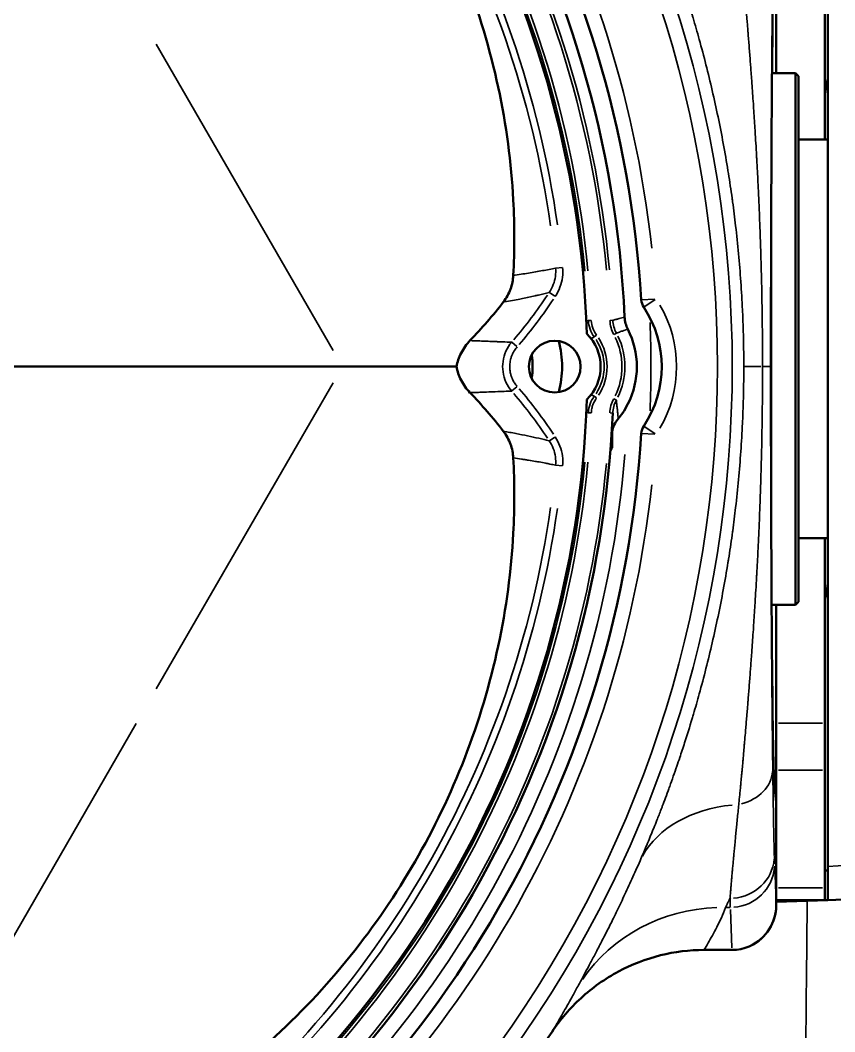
# Model space of a CAD drawing. Header units: millimetres. Extents: x 40 to 2195, y 40 to 1687.
# Drawn here: x 1148.9 to 1204.1, y 1342.3 to 1410.8 of the extents above; entities that cross this region are included whole.
import ezdxf

# ---------------------------------------------------------------- set-up
doc = ezdxf.new("R2010")
doc.units = ezdxf.units.MM
doc.header["$LTSCALE"] = 8
doc.layers.add('Visible (ISO)', color=7, linetype='Continuous', lineweight=50)
doc.layers.add('Visible Narrow (ISO)', color=7, linetype='Continuous', lineweight=35)

msp = doc.modelspace()

# ---------------------------------------------------------------- linework, layer by layer
at = {"layer": 'Visible (ISO)'}
for p, q in [((1203.6, 1353.482), (1203.6, 1424.92)), ((1200.1, 1415.232), (1200.1, 1407.201)), ((1203.4, 1415.232), (1203.4, 1402.701)), ((1201.4, 1407.201), (1199.817, 1407.201)), ((1201.4, 1407.201), (1201.4, 1371.201)), ((1201.6, 1407.001), (1201.4, 1407.201)), ((1201.6, 1371.401), (1201.6, 1407.001)), ((1203.6, 1402.701), (1201.6, 1402.701)), ((1170.716, 1387.322), (1144.158, 1387.322)), ((1170.718, 1387.322), (1178.446, 1387.322)), ((1188.983, 1383.238), (1188.983, 1381.822)), ((1203.6, 1375.701), (1201.6, 1375.701)), ((1203.4, 1375.701), (1203.4, 1363.171)), ((1201.6, 1371.401), (1201.4, 1371.201)), ((1201.4, 1371.201), (1199.79, 1371.201)), ((1200.1, 1371.201), (1200.1, 1359.411)), ((1203.4, 1360), (1203.4, 1363.171)), ((1203.4, 1360), (1203.4, 1352.031)), ((1200.1, 1359.411), (1199.945, 1359.411)), ((1200.1, 1350.868), (1200.1, 1359.411)), ((1200.1, 1357.822), (1199.976, 1358.905)), ((1200.1, 1357.822), (1200.1, 1350.888)), ((1194.6, 1357.061), (1194.6, 1357.061)), ((1196.6, 1357.571), (1196.6, 1357.571)), ((1203.6, 1353.201), (1203.4, 1353.201)), ((1203.6, 1353.202), (1203.565, 1353.201)), ((1203.6, 1353.482), (1203.6, 1351.201)), ((1198.1, 1351.532), (1198.1, 1351.532)), ((1198.3, 1351.619), (1198.3, 1351.619)), ((1203.4, 1351.201), (1203.4, 1352.031)), ((1226.1, 1351.987), (1203.6, 1351.201)), ((1203.6, 1351.201), (1200.1, 1351.079)), ((1203.4, 1351.201), (1200.1, 1351.201)), ((1203.6, 1351.201), (1203.4, 1351.201)), ((1197.106, 1347.822), (1195.208, 1347.822)), ((1197.1, 1347.822), (1195.208, 1347.822))]:
    msp.add_line(p, q, dxfattribs=at)
msp.add_circle((1185.1, 1387.322), 1.75, dxfattribs=at)
for centre, radius, start, end in [((1117.6, 1387.322), 72.312, 2.65633, 57.34367), ((1117.6, 1387.322), 73.5, 3.52818, 56.47182), ((1117.6, 1387.322), 69.709, 1.82758, 58.17242), ((1198.6, 1405.401), 5, 0, 16.2602), ((1157.488, 1410.292), 32.531, 329.91719, 329.91722), ((1157.437, 1410.322), 30.523, 315.91062, 322.3943), ((1191.959, 1391.906), 1, 183.52818, 213.76035), ((1185.1, 1387.322), 7.25, 326.23965, 33.76035), ((1191.832, 1390.766), 2, 182.65629, 207.09519), ((1185.1, 1387.322), 3.109, 314.35941, 45.64059), ((1185.1, 1387.322), 5.562, 333.01323, 27.09515), ((1178.6, 1387.322), 7, 345.71803, 14.28197), ((1178.6, 1387.322), 5, 350.93128, 9.06872), ((1117.6, 1387.322), 69.709, 301.82758, 358.17242), ((1157.437, 1364.322), 30.523, 37.6057, 44.08938), ((1117.6, 1387.322), 71.5, 302.52237, 357.47763), ((1191.959, 1382.737), 1, 146.23965, 176.47182), ((1117.6, 1387.322), 73.5, 303.52818, 356.47182), ((1178.6, 1387.322), 11.75, 330.95223, 332.08993), ((1157.538, 1364.38), 32.473, 30.08272, 30.08274), ((1198.6, 1373.002), 5, 343.7398, 0), ((1117.6, 1387.322), 81, 318.68031, 326.21813)]:
    msp.add_arc(centre, radius, start, end, dxfattribs=at)
for centre, major_axis, ratio, start_param, end_param in [((1199.995, 1387.322), (0, 28.5), 0.008727, 0.076262, 3.065331), ((1197.1, 1350.894), (0.122, -3.07), 0.976558, 6.24451, 7.81343), ((1197.1, 1350.868), (0, -3.046), 0.984808, 0.436333, 1.570796)]:
    msp.add_ellipse(centre, major_axis=major_axis, ratio=ratio, start_param=start_param, end_param=end_param, dxfattribs=at)
for points, knots in [([(1155.302, 1440.256), (1156.772, 1439.511), (1158.258, 1438.659), (1161.822, 1436.338), (1163.882, 1434.759), (1167.768, 1431.243), (1169.597, 1429.303), (1172.902, 1425.194), (1174.377, 1423.024), (1176.907, 1418.641), (1178.049, 1416.279), (1179.956, 1411.362), (1180.721, 1408.808), (1181.823, 1403.684), (1182.16, 1401.111), (1182.389, 1396.864), (1182.383, 1395.151), (1182.294, 1393.505)], [16.981252, 16.981252, 16.981252, 16.981252, 17.514776, 17.514776, 18.27382, 18.27382, 19.032863, 19.032863, 19.791907, 19.791907, 20.550951, 20.550951, 21.309995, 21.309995, 22.069038, 22.069038, 22.602563, 22.602563, 22.602563, 22.602563]), ([(1181.618, 1391.696), (1181.825, 1391.964), (1181.986, 1392.262), (1182.213, 1392.881), (1182.277, 1393.197), (1182.294, 1393.505)], [-0.2038354, -0.2038354, -0.2038354, -0.2038354, -0.1018863, -0.1018863, -0.000001, -0.000001, -0.000001, -0.000001]), ([(1178.446, 1387.322), (1178.504, 1387.624), (1178.607, 1387.934), (1178.839, 1388.393), (1178.931, 1388.547), (1179.134, 1388.832), (1179.242, 1388.962), (1179.361, 1389.084)], [0.000001, 0.000001, 0.000001, 0.000001, 0.1064304, 0.1064304, 0.161766, 0.161766, 0.2128507, 0.2128507, 0.2128507, 0.2128507]), ([(1179.361, 1385.559), (1179.243, 1385.681), (1179.135, 1385.811), (1178.931, 1386.096), (1178.839, 1386.25), (1178.607, 1386.709), (1178.504, 1387.02), (1178.446, 1387.322)], [0.000001, 0.000001, 0.000001, 0.000001, 0.0508491, 0.0508491, 0.1061044, 0.1061044, 0.2122126, 0.2122126, 0.2122126, 0.2122126]), ([(1189.397, 1383.797), (1189.49, 1383.908), (1189.593, 1384.041), (1189.823, 1384.378), (1189.944, 1384.577), (1190.056, 1384.798)], [-0.4185674, -0.4185674, -0.4185674, -0.4185674, -0.3453877, -0.3453877, -0.2627135, -0.2627135, -0.2627135, -0.2627135]), ([(1188.983, 1382.937), (1189.014, 1383.088), (1189.063, 1383.237), (1189.2, 1383.525), (1189.288, 1383.666), (1189.397, 1383.797)], [-0.1132682, -0.1132682, -0.1132682, -0.1132682, -0.0566224, -0.0566224, -0.000001, -0.000001, -0.000001, -0.000001]), ([(1182.294, 1381.138), (1182.277, 1381.446), (1182.213, 1381.763), (1181.986, 1382.381), (1181.825, 1382.679), (1181.618, 1382.948)], [-0.2031889, -0.2031889, -0.2031889, -0.2031889, -0.1016267, -0.1016267, -0.000001, -0.000001, -0.000001, -0.000001]), ([(1182.294, 1381.138), (1182.383, 1379.493), (1182.389, 1377.779), (1182.16, 1373.532), (1181.823, 1370.959), (1180.721, 1365.836), (1179.956, 1363.282), (1178.049, 1358.365), (1176.907, 1356.002), (1174.377, 1351.62), (1172.902, 1349.45), (1169.597, 1345.34), (1167.768, 1343.4), (1163.882, 1339.885), (1161.822, 1338.306), (1158.258, 1335.984), (1156.772, 1335.132), (1155.302, 1334.387)], [16.981252, 16.981252, 16.981252, 16.981252, 17.514776, 17.514776, 18.27382, 18.27382, 19.032863, 19.032863, 19.791907, 19.791907, 20.550951, 20.550951, 21.309995, 21.309995, 22.069038, 22.069038, 22.602563, 22.602563, 22.602563, 22.602563]), ([(1195.208, 1347.822), (1194.216, 1347.822), (1193.227, 1347.699), (1191.276, 1347.211), (1190.321, 1346.842), (1188.504, 1345.868), (1187.649, 1345.263), (1186.139, 1343.881), (1185.481, 1343.115), (1184.922, 1342.28)], [0.000013, 0.000013, 0.000013, 0.000013, 0.297718, 0.297718, 0.603474, 0.603474, 0.916103, 0.916103, 1.217547, 1.217547, 1.217547, 1.217547])]:
    msp.add_open_spline(points, degree=3, knots=knots, dxfattribs=at)
at = {"layer": 'Visible Narrow (ISO)'}
for p, q in [((1158.113, 1409.151), (1170.088, 1388.41)), ((1185.169, 1394.001), (1185.6, 1394.043)), ((1184.737, 1392.341), (1185.109, 1392.096)), ((1191.88, 1391.902), (1190.964, 1391.845)), ((1191.13, 1391.352), (1191.894, 1391.863)), ((1187.56, 1390.451), (1187.377, 1390.443)), ((1188.85, 1390.453), (1189.034, 1390.461)), ((1187.922, 1389.442), (1187.776, 1389.332)), ((1189.114, 1389.505), (1189.275, 1389.593)), ((1182.191, 1388.971), (1182.528, 1388.68)), ((1158.113, 1365.492), (1170.088, 1386.234)), ((1182.191, 1385.673), (1182.528, 1385.963)), ((1187.922, 1385.201), (1187.776, 1385.312)), ((1189.111, 1385.134), (1189.273, 1385.046)), ((1187.56, 1384.192), (1187.377, 1384.2)), ((1188.847, 1384.183), (1189.03, 1384.175)), ((1191.13, 1383.291), (1191.894, 1382.781)), ((1184.737, 1382.303), (1185.109, 1382.547)), ((1190.964, 1382.798), (1191.88, 1382.742)), ((1185.169, 1380.643), (1185.6, 1380.6)), ((1156.761, 1363.151), (1144.786, 1342.41)), ((1200.265, 1363.171), (1203.235, 1363.171)), ((1200.265, 1360), (1203.235, 1360)), ((1199.997, 1353.492), (1200.095, 1351.025)), ((1203.235, 1352.031), (1200.265, 1352.031)), ((1197.1, 1351.321), (1197.1, 1351.321)), ((1196.976, 1350.7), (1196.688, 1350.7)), ((1196.997, 1350.556), (1197.1, 1347.966)), ((1197.1, 1350.702), (1197.1, 1350.702))]:
    msp.add_line(p, q, dxfattribs=at)
for centre, radius, start, end in [((1117.6, 1387.322), 74.5, 6.17537, 53.82463), ((1117.6, 1387.322), 71.303, 5.26458, 54.73542), ((1117.6, 1387.322), 71.503, 5.26458, 54.73542), ((1117.6, 1387.322), 69.846, 5.3053, 54.6947), ((1117.6, 1387.322), 70.046, 5.3053, 54.6947), ((1117.6, 1387.322), 67.888, 8.08059, 51.91941), ((1117.6, 1387.322), 68.363, 8.08059, 51.91941), ((1117.6, 1387.322), 79.522, 322.94869, 37.05131), ((1117.6, 1387.322), 78.522, 322.94869, 37.05131), ((1157.437, 1410.322), 32.681, 319.59139, 326.25912), ((1157.437, 1410.322), 33.168, 319.5914, 326.25912), ((1185.1, 1387.322), 8.25, 329.61569, 30.38431), ((1117.6, 1387.322), 74.017, 357.68277, 2.31723), ((1185.1, 1387.322), 3.546, 326.77355, 33.22645), ((1185.1, 1387.322), 4.553, 334.25259, 25.68704), ((1185.1, 1387.322), 4.753, 334.25259, 25.68704), ((1185.1, 1387.322), 3.346, 326.77355, 33.22645), ((1157.437, 1364.322), 33.168, 33.74088, 40.4086), ((1157.437, 1364.322), 32.681, 33.74088, 40.4086), ((1117.6, 1387.322), 72.5, 306.43537, 355.29088), ((1117.6, 1387.322), 69.846, 305.3053, 354.6947), ((1117.6, 1387.322), 70.046, 305.3053, 354.6947), ((1117.6, 1387.322), 71.3, 305.27013, 354.72987), ((1117.6, 1387.322), 74.5, 306.17537, 353.82463), ((1117.6, 1387.322), 67.888, 308.08059, 351.91941), ((1117.6, 1387.322), 68.363, 308.08059, 351.91941)]:
    msp.add_arc(centre, radius, start, end, dxfattribs=at)
for centre, major_axis, ratio, start_param, end_param in [((1204.901, 1387.315), (-7, 0.005), 0.000763, 5.700637, 6.236219), ((1196.718, 1387.322), (3, 0), 0.000583, 5.7011, 6.244282), ((1196.866, 1360.074), (3, 0.038), 0.824868, 5.00294, 6.201181), ((1200.004, 1350.222), (-9.388, 2.97), 0.729898, 5.244765, 6.133967), ((1196.972, 1354.198), (2.999, 0.09), 0.960068, 4.76205, 6.173568), ((1200.056, 1387.352), (0, -34.531), 0.008727, 6.003122, 6.063051), ((1196.991, 1353.629), (2.998, 0.119), 0.976558, 4.75216, 6.164187), ((1197.056, 1387.344), (0, -37.522), 0.008028, 6.00311, 6.063056), ((1196.731, 1339.455), (-11.251, 3.213), 0.957881, 5.036358, 5.970412)]:
    msp.add_ellipse(centre, major_axis=major_axis, ratio=ratio, start_param=start_param, end_param=end_param, dxfattribs=at)
for points, knots in [([(1197.902, 1387.321), (1197.902, 1387.962), (1197.895, 1388.602), (1197.866, 1389.845), (1197.846, 1390.449), (1197.817, 1391.086), (1197.815, 1391.122), (1197.784, 1391.794), (1197.747, 1392.431), (1197.659, 1393.7), (1197.607, 1394.333), (1197.49, 1395.597), (1197.425, 1396.227), (1197.289, 1397.397), (1197.221, 1397.937), (1197.136, 1398.561), (1197.125, 1398.646), (1197.034, 1399.294), (1196.951, 1399.854), (1196.852, 1400.471), (1196.842, 1400.531), (1196.733, 1401.207), (1196.626, 1401.819), (1196.401, 1403.034), (1196.283, 1403.637), (1196.033, 1404.834), (1195.903, 1405.427), (1195.631, 1406.604), (1195.489, 1407.187), (1195.196, 1408.342), (1195.044, 1408.914), (1194.751, 1409.972), (1194.611, 1410.46), (1194.447, 1411.014), (1194.426, 1411.085), (1194.252, 1411.668), (1194.095, 1412.174), (1193.922, 1412.713), (1193.91, 1412.751), (1193.783, 1413.147), (1193.666, 1413.501), (1193.489, 1414.028), (1193.429, 1414.205), (1193.286, 1414.621), (1193.203, 1414.861), (1193.034, 1415.336), (1192.95, 1415.572), (1192.854, 1415.836), (1192.842, 1415.869), (1192.689, 1416.287), (1192.551, 1416.658), (1192.378, 1417.111), (1192.342, 1417.205), (1192.209, 1417.551), (1192.113, 1417.796), (1191.947, 1418.215), (1191.877, 1418.392), (1191.671, 1418.904), (1191.537, 1419.229), (1191.381, 1419.604), (1191.356, 1419.665), (1191.199, 1420.038), (1191.07, 1420.34), (1190.922, 1420.682), (1190.9, 1420.734), (1190.878, 1420.785)], [0, 0, 0, 0, 0.05, 0.05, 0.0972213, 0.0972213, 0.1, 0.1, 0.15, 0.15, 0.2, 0.2, 0.25, 0.25, 0.2931101, 0.2931101, 0.3, 0.3, 0.3451178, 0.3451178, 0.35, 0.35, 0.4, 0.4, 0.45, 0.45, 0.5, 0.5, 0.55, 0.55, 0.6, 0.6, 0.6435679, 0.6435679, 0.65, 0.65, 0.6964116, 0.6964116, 0.7, 0.7, 0.7331787, 0.7331787, 0.75, 0.75, 0.7731309, 0.7731309, 0.7966654, 0.7966654, 0.8, 0.8, 0.839445, 0.839445, 0.85, 0.85, 0.8784827, 0.8784827, 0.9, 0.9, 0.941883, 0.941883, 0.95, 0.95, 0.9924169, 0.9924169, 0.9999998, 0.9999998, 0.9999998, 0.9999998]), ([(1199.173, 1387.322), (1199.173, 1387.628), (1199.172, 1387.929), (1199.17, 1388.534), (1199.169, 1388.836), (1199.164, 1389.444), (1199.161, 1389.749), (1199.158, 1390.074), (1199.158, 1390.097), (1199.154, 1390.413), (1199.15, 1390.701), (1199.142, 1391.283), (1199.137, 1391.576), (1199.126, 1392.165), (1199.121, 1392.461), (1199.108, 1393.042), (1199.101, 1393.327), (1199.089, 1393.83), (1199.083, 1394.05), (1199.071, 1394.486), (1199.064, 1394.701), (1199.051, 1395.128), (1199.045, 1395.34), (1199.031, 1395.762), (1199.024, 1395.972), (1199.012, 1396.307), (1199.007, 1396.433), (1198.997, 1396.723), (1198.991, 1396.887), (1198.975, 1397.283), (1198.966, 1397.514), (1198.947, 1397.976), (1198.937, 1398.206), (1198.918, 1398.652), (1198.908, 1398.867), (1198.892, 1399.201), (1198.887, 1399.322), (1198.869, 1399.694), (1198.857, 1399.941), (1198.832, 1400.433), (1198.819, 1400.679), (1198.799, 1401.045), (1198.793, 1401.169), (1198.781, 1401.382), (1198.776, 1401.472), (1198.754, 1401.868), (1198.737, 1402.169), (1198.703, 1402.737), (1198.687, 1403.006), (1198.667, 1403.33), (1198.664, 1403.391), (1198.645, 1403.69), (1198.63, 1403.92), (1198.601, 1404.376), (1198.586, 1404.6), (1198.568, 1404.878), (1198.564, 1404.937), (1198.557, 1405.035), (1198.554, 1405.074), (1198.535, 1405.359), (1198.519, 1405.598), (1198.486, 1406.06), (1198.471, 1406.284), (1198.453, 1406.522), (1198.452, 1406.543), (1198.437, 1406.749), (1198.424, 1406.929), (1198.398, 1407.285), (1198.385, 1407.46), (1198.367, 1407.693), (1198.363, 1407.754), (1198.358, 1407.822), (1198.357, 1407.83), (1198.343, 1408.012), (1198.33, 1408.182), (1198.304, 1408.518), (1198.291, 1408.685), (1198.275, 1408.892), (1198.272, 1408.935), (1198.268, 1408.981), (1198.268, 1408.985), (1198.255, 1409.15), (1198.242, 1409.31), (1198.217, 1409.628), (1198.204, 1409.786), (1198.189, 1409.973), (1198.187, 1410.004), (1198.183, 1410.047), (1198.182, 1410.06), (1198.165, 1410.266), (1198.15, 1410.458), (1198.123, 1410.782), (1198.112, 1410.916), (1198.099, 1411.07), (1198.097, 1411.092), (1198.069, 1411.425), (1198.043, 1411.734), (1198.015, 1412.071), (1198.012, 1412.101), (1197.992, 1412.333), (1197.975, 1412.534), (1197.95, 1412.825), (1197.942, 1412.918), (1197.931, 1413.048), (1197.927, 1413.087), (1197.909, 1413.294), (1197.895, 1413.461), (1197.87, 1413.733), (1197.861, 1413.839), (1197.848, 1413.989), (1197.844, 1414.034), (1197.825, 1414.242), (1197.81, 1414.403), (1197.788, 1414.649), (1197.78, 1414.737), (1197.767, 1414.873), (1197.763, 1414.923), (1197.743, 1415.136), (1197.728, 1415.295), (1197.707, 1415.511), (1197.702, 1415.571), (1197.691, 1415.683), (1197.686, 1415.735), (1197.668, 1415.918), (1197.656, 1416.046), (1197.638, 1416.231), (1197.632, 1416.292), (1197.621, 1416.404), (1197.616, 1416.456), (1197.598, 1416.63), (1197.586, 1416.747), (1197.571, 1416.898), (1197.567, 1416.936), (1197.563, 1416.974)], [0.0000107, 0.0000107, 0.0000107, 0.0000107, 0.0125544, 0.0125544, 0.0254131, 0.0254131, 0.0387002, 0.0387002, 0.0397387, 0.0397387, 0.0526316, 0.0526316, 0.066052, 0.066052, 0.0800309, 0.0800309, 0.0940097, 0.0940097, 0.1052632, 0.1052632, 0.1167012, 0.1167012, 0.1283943, 0.1283943, 0.1404968, 0.1404968, 0.1479755, 0.1479755, 0.1578947, 0.1578947, 0.1724083, 0.1724083, 0.1874786, 0.1874786, 0.2020843, 0.2020843, 0.2105263, 0.2105263, 0.2282734, 0.2282734, 0.2466052, 0.2466052, 0.2561838, 0.2561838, 0.2631579, 0.2631579, 0.2874344, 0.2874344, 0.3103519, 0.3103519, 0.3157895, 0.3157895, 0.336872, 0.336872, 0.3585404, 0.3585404, 0.3644422, 0.3644422, 0.3684211, 0.3684211, 0.3934934, 0.3934934, 0.4185658, 0.4185658, 0.4210526, 0.4210526, 0.4425633, 0.4425633, 0.4647166, 0.4647166, 0.472667, 0.472667, 0.4736842, 0.4736842, 0.4966171, 0.4966171, 0.5201058, 0.5201058, 0.5263158, 0.5263158, 0.5267767, 0.5267767, 0.5503478, 0.5503478, 0.574252, 0.574252, 0.5789474, 0.5789474, 0.580875, 0.580875, 0.6106353, 0.6106353, 0.6315789, 0.6315789, 0.6349848, 0.6349848, 0.6842105, 0.6842105, 0.6890947, 0.6890947, 0.7216085, 0.7216085, 0.7368421, 0.7368421, 0.7432063, 0.7432063, 0.7712451, 0.7712451, 0.7894737, 0.7894737, 0.797322, 0.797322, 0.8259187, 0.8259187, 0.8421053, 0.8421053, 0.851433, 0.851433, 0.8824596, 0.8824596, 0.8947368, 0.8947368, 0.9055265, 0.9055265, 0.9333022, 0.9333022, 0.9473684, 0.9473684, 0.959699, 0.959699, 0.98972, 0.98972, 0.9999997, 0.9999997, 0.9999997, 0.9999997]), ([(1199.718, 1387.322), (1199.718, 1387.588), (1199.718, 1387.851), (1199.718, 1388.374), (1199.718, 1388.635), (1199.719, 1389.156), (1199.719, 1389.416), (1199.719, 1389.756), (1199.719, 1389.838), (1199.72, 1390.171), (1199.72, 1390.418), (1199.72, 1390.683), (1199.72, 1390.703), (1199.721, 1390.983), (1199.721, 1391.239), (1199.722, 1391.75), (1199.722, 1392.004), (1199.723, 1392.511), (1199.724, 1392.763), (1199.724, 1393.057), (1199.724, 1393.103), (1199.725, 1393.357), (1199.726, 1393.561), (1199.727, 1393.965), (1199.727, 1394.165), (1199.728, 1394.562), (1199.729, 1394.758), (1199.73, 1395.15), (1199.73, 1395.345), (1199.731, 1395.65), (1199.732, 1395.763), (1199.733, 1396.027), (1199.733, 1396.177), (1199.734, 1396.544), (1199.735, 1396.758), (1199.737, 1397.185), (1199.738, 1397.398), (1199.739, 1397.806), (1199.74, 1398.001), (1199.741, 1398.305), (1199.742, 1398.416), (1199.743, 1398.757), (1199.744, 1398.984), (1199.746, 1399.435), (1199.747, 1399.659), (1199.749, 1399.995), (1199.749, 1400.109), (1199.75, 1400.305), (1199.751, 1400.387), (1199.753, 1400.773), (1199.754, 1401.069), (1199.757, 1401.587), (1199.758, 1401.812), (1199.76, 1402.087), (1199.76, 1402.144), (1199.762, 1402.419), (1199.763, 1402.631), (1199.765, 1403.051), (1199.766, 1403.258), (1199.768, 1403.51), (1199.768, 1403.56), (1199.769, 1403.646), (1199.769, 1403.682), (1199.771, 1403.943), (1199.772, 1404.161), (1199.775, 1404.583), (1199.776, 1404.788), (1199.778, 1405.005), (1199.778, 1405.025), (1199.779, 1405.218), (1199.78, 1405.387), (1199.783, 1405.72), (1199.784, 1405.884), (1199.785, 1406.093), (1199.786, 1406.14), (1199.786, 1406.194), (1199.786, 1406.201), (1199.787, 1406.372), (1199.789, 1406.532), (1199.791, 1406.849), (1199.792, 1407.006), (1199.793, 1407.191), (1199.794, 1407.221), (1199.794, 1407.254), (1199.794, 1407.256), (1199.795, 1407.413), (1199.796, 1407.564), (1199.799, 1407.864), (1199.8, 1408.013), (1199.801, 1408.179), (1199.802, 1408.198), (1199.802, 1408.228), (1199.802, 1408.24), (1199.803, 1408.434), (1199.805, 1408.615), (1199.807, 1408.912), (1199.808, 1409.029), (1199.81, 1409.165), (1199.81, 1409.185), (1199.812, 1409.49), (1199.815, 1409.773), (1199.818, 1410.082), (1199.818, 1410.109), (1199.82, 1410.327), (1199.822, 1410.515), (1199.824, 1410.782), (1199.825, 1410.862), (1199.826, 1410.977), (1199.827, 1411.012), (1199.829, 1411.207), (1199.83, 1411.365), (1199.833, 1411.614), (1199.834, 1411.706), (1199.835, 1411.839), (1199.835, 1411.88), (1199.837, 1412.076), (1199.839, 1412.228), (1199.841, 1412.452), (1199.842, 1412.528), (1199.844, 1412.647), (1199.844, 1412.693), (1199.846, 1412.893), (1199.848, 1413.043), (1199.85, 1413.24), (1199.851, 1413.29), (1199.852, 1413.388), (1199.852, 1413.436), (1199.854, 1413.608), (1199.856, 1413.729), (1199.858, 1413.898), (1199.858, 1413.95), (1199.86, 1414.048), (1199.86, 1414.095), (1199.862, 1414.26), (1199.864, 1414.373), (1199.865, 1414.511), (1199.866, 1414.541), (1199.866, 1414.57)], [0.0000038, 0.0000038, 0.0000038, 0.0000038, 0.0117206, 0.0117206, 0.0236284, 0.0236284, 0.0358047, 0.0358047, 0.0397119, 0.0397119, 0.0516511, 0.0516511, 0.0526316, 0.0526316, 0.0653051, 0.0653051, 0.0782271, 0.0782271, 0.0915188, 0.0915188, 0.0940096, 0.0940096, 0.1052632, 0.1052632, 0.1167826, 0.1167826, 0.1285516, 0.1285516, 0.1407175, 0.1407175, 0.1479637, 0.1479637, 0.1578947, 0.1578947, 0.1725172, 0.1725172, 0.1876696, 0.1876696, 0.2020709, 0.2020709, 0.2105263, 0.2105263, 0.2282558, 0.2282558, 0.2465493, 0.2465493, 0.256169, 0.256169, 0.2631579, 0.2631579, 0.2893664, 0.2893664, 0.3103374, 0.3103374, 0.3157895, 0.3157895, 0.3370386, 0.3370386, 0.3589138, 0.3589138, 0.3644281, 0.3644281, 0.3684211, 0.3684211, 0.3934866, 0.3934866, 0.4185522, 0.4185522, 0.4210526, 0.4210526, 0.4431355, 0.4431355, 0.465915, 0.465915, 0.4726546, 0.4726546, 0.4736842, 0.4736842, 0.4973168, 0.4973168, 0.5215563, 0.5215563, 0.5263158, 0.5263158, 0.526765, 0.526765, 0.5510956, 0.5510956, 0.5757867, 0.5757867, 0.5789474, 0.5789474, 0.5808643, 0.5808643, 0.6115111, 0.6115111, 0.6315789, 0.6315789, 0.6349754, 0.6349754, 0.6842105, 0.6842105, 0.6890886, 0.6890886, 0.7224534, 0.7224534, 0.7368421, 0.7368421, 0.7432003, 0.7432003, 0.7721555, 0.7721555, 0.7894737, 0.7894737, 0.7973154, 0.7973154, 0.8269577, 0.8269577, 0.8421053, 0.8421053, 0.8514269, 0.8514269, 0.8835059, 0.8835059, 0.8947368, 0.8947368, 0.9055226, 0.9055226, 0.9343958, 0.9343958, 0.9473684, 0.9473684, 0.9596944, 0.9596944, 0.9913038, 0.9913038, 0.9999999, 0.9999999, 0.9999999, 0.9999999]), ([(1185.158, 1394), (1184.869, 1393.938), (1184.569, 1393.878), (1184.264, 1393.821), (1183.959, 1393.763), (1183.648, 1393.709), (1183.321, 1393.656), (1182.994, 1393.603), (1182.65, 1393.553), (1182.294, 1393.505)], [0, 0, 0, 0, 0.3333333, 0.3333333, 0.3333333, 0.6666667, 0.6666667, 0.6666667, 1, 1, 1, 1]), ([(1185.158, 1394), (1185.176, 1393.814), (1185.17, 1393.434), (1185.027, 1392.869), (1184.843, 1392.514), (1184.73, 1392.346)], [0.0000003, 0.0000003, 0.0000003, 0.0000003, 0.3333333, 0.6666667, 1, 1, 1, 1]), ([(1184.73, 1392.346), (1184.495, 1392.287), (1184.253, 1392.229), (1184.007, 1392.172), (1183.927, 1392.154), (1183.848, 1392.136), (1183.767, 1392.118), (1183.49, 1392.056), (1183.208, 1391.996), (1182.913, 1391.936), (1182.857, 1391.925), (1182.8, 1391.914), (1182.743, 1391.902), (1182.413, 1391.837), (1182.067, 1391.773), (1181.706, 1391.711), (1181.677, 1391.706), (1181.648, 1391.701), (1181.618, 1391.696)], [0, 0, 0, 0, 0.252052, 0.252052, 0.252052, 0.333333, 0.333333, 0.333333, 0.613486, 0.613486, 0.613486, 0.666667, 0.666667, 0.666667, 0.975084, 0.975084, 0.975084, 1, 1, 1, 1]), ([(1189.834, 1390.673), (1189.773, 1390.657), (1189.711, 1390.641), (1189.648, 1390.625), (1189.585, 1390.608), (1189.521, 1390.591), (1189.456, 1390.574), (1189.39, 1390.556), (1189.323, 1390.539), (1189.253, 1390.52), (1189.183, 1390.501), (1189.11, 1390.481), (1189.035, 1390.461)], [0, 0, 0, 0, 0.25, 0.25, 0.25, 0.5, 0.5, 0.5, 0.75, 0.75, 0.75, 1, 1, 1, 1]), ([(1187.242, 1390.396), (1187.246, 1390.397), (1187.25, 1390.399), (1187.255, 1390.401), (1187.293, 1390.414), (1187.334, 1390.429), (1187.376, 1390.443)], [0.6296135, 0.6296135, 0.6296135, 0.6296135, 0.6666667, 0.6666667, 0.6666667, 1, 1, 1, 1]), ([(1188.835, 1390.452), (1188.842, 1390.282), (1188.896, 1389.953), (1189.019, 1389.646), (1189.1, 1389.498)], [0, 0, 0, 0, 0.5, 1, 1, 1, 1]), ([(1187.559, 1389.225), (1187.593, 1389.241), (1187.627, 1389.258), (1187.662, 1389.276), (1187.698, 1389.294), (1187.736, 1389.312), (1187.775, 1389.332)], [0.3363249, 0.3363249, 0.3363249, 0.3363249, 0.6666667, 0.6666667, 0.6666667, 1, 1, 1, 1]), ([(1190.051, 1389.855), (1190, 1389.838), (1189.948, 1389.821), (1189.896, 1389.804), (1189.887, 1389.801), (1189.879, 1389.798), (1189.87, 1389.796), (1189.809, 1389.775), (1189.747, 1389.755), (1189.683, 1389.733), (1189.667, 1389.728), (1189.65, 1389.722), (1189.633, 1389.716), (1189.585, 1389.7), (1189.537, 1389.683), (1189.487, 1389.666), (1189.441, 1389.651), (1189.395, 1389.635), (1189.347, 1389.618), (1189.324, 1389.61), (1189.3, 1389.602), (1189.276, 1389.593)], [0, 0, 0, 0, 0.215165, 0.215165, 0.215165, 0.25, 0.25, 0.25, 0.5, 0.5, 0.5, 0.56583, 0.56583, 0.56583, 0.75, 0.75, 0.75, 0.916936, 0.916936, 0.916936, 1, 1, 1, 1]), ([(1179.361, 1389.084), (1179.547, 1389.077), (1179.737, 1389.07), (1179.96, 1389.061), (1179.992, 1389.06), (1180.177, 1389.052), (1180.331, 1389.046), (1180.56, 1389.037), (1180.633, 1389.035), (1180.859, 1389.026), (1181.012, 1389.02), (1181.252, 1389.011), (1181.337, 1389.008), (1181.618, 1388.997), (1181.818, 1388.99), (1182.076, 1388.98), (1182.13, 1388.978), (1182.184, 1388.976)], [0, 0, 0, 0, 0.2143797, 0.2143797, 0.25, 0.25, 0.4203377, 0.4203377, 0.5, 0.5, 0.6627814, 0.6627814, 0.75, 0.75, 0.9480103, 0.9480103, 0.9999999, 0.9999999, 0.9999999, 0.9999999]), ([(1182.184, 1388.976), (1182.026, 1388.79), (1181.765, 1388.376), (1181.565, 1387.681), (1181.565, 1386.961), (1181.766, 1386.267), (1182.026, 1385.853), (1182.184, 1385.667)], [0.000002, 0.000002, 0.000002, 0.000002, 0.2, 0.4, 0.6, 0.8, 1, 1, 1, 1]), ([(1182.553, 1388.658), (1182.52, 1388.62), (1182.489, 1388.581), (1182.43, 1388.502), (1182.401, 1388.461), (1182.362, 1388.399), (1182.349, 1388.378), (1182.311, 1388.315), (1182.288, 1388.272), (1182.256, 1388.208), (1182.246, 1388.187), (1182.208, 1388.104), (1182.182, 1388.039), (1182.138, 1387.908), (1182.118, 1387.841), (1182.09, 1387.72), (1182.08, 1387.666), (1182.062, 1387.543), (1182.056, 1387.475), (1182.05, 1387.337), (1182.051, 1387.268), (1182.056, 1387.184), (1182.057, 1387.168), (1182.062, 1387.114), (1182.066, 1387.075), (1182.083, 1386.96), (1182.098, 1386.884), (1182.138, 1386.734), (1182.162, 1386.659), (1182.196, 1386.573), (1182.201, 1386.559), (1182.216, 1386.524), (1182.225, 1386.502), (1182.256, 1386.435), (1182.278, 1386.39), (1182.326, 1386.302), (1182.352, 1386.259), (1182.407, 1386.175), (1182.435, 1386.134), (1182.489, 1386.063), (1182.512, 1386.034), (1182.542, 1385.998), (1182.548, 1385.992), (1182.553, 1385.985)], [0, 0, 0, 0, 0.049989, 0.049989, 0.10068, 0.10068, 0.126032, 0.126032, 0.176511, 0.176511, 0.2, 0.2, 0.271677, 0.271677, 0.343354, 0.343354, 0.4, 0.4, 0.471632, 0.471632, 0.543338, 0.543338, 0.559414, 0.559414, 0.6, 0.6, 0.679903, 0.679903, 0.760696, 0.760696, 0.775451, 0.775451, 0.8, 0.8, 0.851745, 0.851745, 0.90332, 0.90332, 0.953918, 0.953918, 0.991836, 0.991836, 1, 1, 1, 1]), ([(1197.902, 1387.321), (1197.902, 1386.68), (1197.895, 1386.041), (1197.866, 1384.805), (1197.846, 1384.209), (1197.817, 1383.571), (1197.816, 1383.529), (1197.784, 1382.849), (1197.747, 1382.213), (1197.659, 1380.944), (1197.607, 1380.31), (1197.49, 1379.047), (1197.425, 1378.417), (1197.291, 1377.26), (1197.224, 1376.734), (1197.14, 1376.11), (1197.126, 1376.011), (1197.037, 1375.37), (1196.957, 1374.831), (1196.859, 1374.214), (1196.846, 1374.133), (1196.733, 1373.437), (1196.626, 1372.825), (1196.401, 1371.61), (1196.283, 1371.007), (1196.033, 1369.81), (1195.903, 1369.216), (1195.631, 1368.039), (1195.489, 1367.456), (1195.196, 1366.301), (1195.044, 1365.73), (1194.76, 1364.703), (1194.629, 1364.246), (1194.466, 1363.692), (1194.435, 1363.59), (1194.24, 1362.936), (1194.071, 1362.391), (1193.788, 1361.514), (1193.678, 1361.177), (1193.5, 1360.649), (1193.435, 1360.455), (1193.289, 1360.032), (1193.21, 1359.804), (1193.049, 1359.348), (1192.967, 1359.121), (1192.868, 1358.846), (1192.849, 1358.794), (1192.679, 1358.328), (1192.53, 1357.93), (1192.358, 1357.48), (1192.332, 1357.412), (1192.21, 1357.096), (1192.116, 1356.854), (1191.95, 1356.434), (1191.878, 1356.254), (1191.665, 1355.726), (1191.526, 1355.388), (1191.37, 1355.014), (1191.35, 1354.966), (1191.195, 1354.596), (1191.063, 1354.287), (1190.915, 1353.945), (1190.896, 1353.902), (1190.878, 1353.859)], [0.0000329, 0.0000329, 0.0000329, 0.0000329, 0.05, 0.05, 0.0966737, 0.0966737, 0.1, 0.1, 0.15, 0.15, 0.2, 0.2, 0.25, 0.25, 0.2920351, 0.2920351, 0.3, 0.3, 0.3434434, 0.3434434, 0.35, 0.35, 0.4, 0.4, 0.45, 0.45, 0.5, 0.5, 0.55, 0.55, 0.6, 0.6, 0.6407775, 0.6407775, 0.65, 0.65, 0.7, 0.7, 0.7315809, 0.7315809, 0.75, 0.75, 0.7721361, 0.7721361, 0.7947037, 0.7947037, 0.8, 0.8, 0.8423619, 0.8423619, 0.85, 0.85, 0.878097, 0.878097, 0.9, 0.9, 0.9435843, 0.9435843, 0.95, 0.95, 0.9936062, 0.9936062, 0.9999998, 0.9999998, 0.9999998, 0.9999998]), ([(1199.173, 1387.322), (1199.173, 1387.017), (1199.172, 1386.715), (1199.17, 1386.111), (1199.169, 1385.808), (1199.164, 1385.201), (1199.161, 1384.896), (1199.158, 1384.57), (1199.158, 1384.547), (1199.154, 1384.231), (1199.15, 1383.943), (1199.142, 1383.361), (1199.137, 1383.068), (1199.126, 1382.479), (1199.121, 1382.183), (1199.108, 1381.602), (1199.101, 1381.317), (1199.089, 1380.814), (1199.083, 1380.593), (1199.071, 1380.157), (1199.064, 1379.942), (1199.051, 1379.515), (1199.045, 1379.304), (1199.031, 1378.882), (1199.024, 1378.671), (1199.012, 1378.337), (1199.007, 1378.211), (1198.997, 1377.92), (1198.991, 1377.757), (1198.975, 1377.36), (1198.966, 1377.13), (1198.947, 1376.668), (1198.937, 1376.437), (1198.918, 1375.992), (1198.908, 1375.777), (1198.892, 1375.443), (1198.887, 1375.322), (1198.869, 1374.95), (1198.857, 1374.703), (1198.832, 1374.21), (1198.819, 1373.965), (1198.799, 1373.599), (1198.793, 1373.474), (1198.781, 1373.261), (1198.776, 1373.172), (1198.754, 1372.775), (1198.737, 1372.475), (1198.703, 1371.906), (1198.687, 1371.637), (1198.667, 1371.314), (1198.664, 1371.252), (1198.645, 1370.954), (1198.63, 1370.723), (1198.601, 1370.268), (1198.586, 1370.044), (1198.568, 1369.766), (1198.564, 1369.707), (1198.557, 1369.609), (1198.554, 1369.57), (1198.535, 1369.284), (1198.519, 1369.046), (1198.486, 1368.584), (1198.471, 1368.36), (1198.453, 1368.122), (1198.452, 1368.1), (1198.437, 1367.894), (1198.424, 1367.714), (1198.398, 1367.359), (1198.385, 1367.183), (1198.367, 1366.951), (1198.363, 1366.89), (1198.358, 1366.821), (1198.357, 1366.814), (1198.343, 1366.632), (1198.33, 1366.462), (1198.304, 1366.125), (1198.291, 1365.958), (1198.275, 1365.751), (1198.272, 1365.708), (1198.268, 1365.662), (1198.268, 1365.659), (1198.255, 1365.493), (1198.242, 1365.333), (1198.217, 1365.015), (1198.204, 1364.858), (1198.189, 1364.67), (1198.187, 1364.64), (1198.183, 1364.597), (1198.182, 1364.584), (1198.165, 1364.378), (1198.15, 1364.186), (1198.123, 1363.861), (1198.112, 1363.728), (1198.099, 1363.573), (1198.097, 1363.552), (1198.069, 1363.218), (1198.043, 1362.909), (1198.015, 1362.573), (1198.012, 1362.542), (1197.992, 1362.31), (1197.975, 1362.11), (1197.95, 1361.818), (1197.942, 1361.726), (1197.931, 1361.595), (1197.927, 1361.557), (1197.909, 1361.35), (1197.895, 1361.183), (1197.87, 1360.911), (1197.861, 1360.804), (1197.848, 1360.654), (1197.844, 1360.609), (1197.825, 1360.401), (1197.81, 1360.241), (1197.788, 1359.995), (1197.78, 1359.907), (1197.767, 1359.77), (1197.763, 1359.72), (1197.743, 1359.508), (1197.728, 1359.348), (1197.707, 1359.133), (1197.702, 1359.072), (1197.691, 1358.96), (1197.686, 1358.908), (1197.668, 1358.725), (1197.656, 1358.598), (1197.638, 1358.413), (1197.632, 1358.351), (1197.621, 1358.239), (1197.616, 1358.188), (1197.598, 1358.014), (1197.586, 1357.896), (1197.571, 1357.745), (1197.567, 1357.707), (1197.563, 1357.67)], [0, 0, 0, 0, 0.0125435, 0.0125435, 0.0254019, 0.0254019, 0.0386888, 0.0386888, 0.0397387, 0.0397387, 0.0526316, 0.0526316, 0.066052, 0.066052, 0.0800309, 0.0800309, 0.0940097, 0.0940097, 0.1052632, 0.1052632, 0.1167012, 0.1167012, 0.1283943, 0.1283943, 0.1404968, 0.1404968, 0.1479755, 0.1479755, 0.1578947, 0.1578947, 0.1724083, 0.1724083, 0.1874786, 0.1874786, 0.2020843, 0.2020843, 0.2105263, 0.2105263, 0.2282734, 0.2282734, 0.2466052, 0.2466052, 0.2561838, 0.2561838, 0.2631579, 0.2631579, 0.2874344, 0.2874344, 0.3103519, 0.3103519, 0.3157895, 0.3157895, 0.336872, 0.336872, 0.3585404, 0.3585404, 0.3644422, 0.3644422, 0.3684211, 0.3684211, 0.3934934, 0.3934934, 0.4185658, 0.4185658, 0.4210526, 0.4210526, 0.4425633, 0.4425633, 0.4647166, 0.4647166, 0.472667, 0.472667, 0.4736842, 0.4736842, 0.4966171, 0.4966171, 0.5201058, 0.5201058, 0.5263158, 0.5263158, 0.5267767, 0.5267767, 0.5503478, 0.5503478, 0.574252, 0.574252, 0.5789474, 0.5789474, 0.580875, 0.580875, 0.6106353, 0.6106353, 0.6315789, 0.6315789, 0.6349848, 0.6349848, 0.6842105, 0.6842105, 0.6890947, 0.6890947, 0.7216085, 0.7216085, 0.7368421, 0.7368421, 0.7432063, 0.7432063, 0.7712451, 0.7712451, 0.7894737, 0.7894737, 0.797322, 0.797322, 0.8259187, 0.8259187, 0.8421053, 0.8421053, 0.851433, 0.851433, 0.8824596, 0.8824596, 0.8947368, 0.8947368, 0.9055265, 0.9055265, 0.9333022, 0.9333022, 0.9473684, 0.9473684, 0.959699, 0.959699, 0.98972, 0.98972, 0.9999997, 0.9999997, 0.9999997, 0.9999997]), ([(1199.718, 1387.322), (1199.718, 1387.056), (1199.718, 1386.793), (1199.718, 1386.269), (1199.718, 1386.009), (1199.719, 1385.488), (1199.719, 1385.227), (1199.719, 1384.888), (1199.719, 1384.805), (1199.72, 1384.473), (1199.72, 1384.225), (1199.72, 1383.96), (1199.72, 1383.94), (1199.721, 1383.661), (1199.721, 1383.404), (1199.722, 1382.894), (1199.722, 1382.64), (1199.723, 1382.133), (1199.724, 1381.88), (1199.724, 1381.587), (1199.724, 1381.541), (1199.725, 1381.287), (1199.726, 1381.083), (1199.727, 1380.679), (1199.727, 1380.478), (1199.728, 1380.082), (1199.729, 1379.885), (1199.73, 1379.494), (1199.73, 1379.299), (1199.731, 1378.993), (1199.732, 1378.881), (1199.733, 1378.617), (1199.733, 1378.466), (1199.734, 1378.1), (1199.735, 1377.886), (1199.737, 1377.458), (1199.738, 1377.245), (1199.739, 1376.838), (1199.74, 1376.643), (1199.741, 1376.339), (1199.742, 1376.228), (1199.743, 1375.886), (1199.744, 1375.66), (1199.746, 1375.209), (1199.747, 1374.984), (1199.749, 1374.649), (1199.749, 1374.534), (1199.75, 1374.338), (1199.751, 1374.257), (1199.753, 1373.871), (1199.754, 1373.574), (1199.757, 1373.056), (1199.758, 1372.832), (1199.76, 1372.556), (1199.76, 1372.5), (1199.762, 1372.225), (1199.763, 1372.012), (1199.765, 1371.593), (1199.766, 1371.386), (1199.768, 1371.134), (1199.768, 1371.084), (1199.769, 1370.997), (1199.769, 1370.961), (1199.771, 1370.7), (1199.772, 1370.483), (1199.775, 1370.06), (1199.776, 1369.856), (1199.778, 1369.638), (1199.778, 1369.618), (1199.779, 1369.425), (1199.78, 1369.257), (1199.783, 1368.924), (1199.784, 1368.759), (1199.785, 1368.551), (1199.786, 1368.504), (1199.786, 1368.45), (1199.786, 1368.443), (1199.787, 1368.271), (1199.789, 1368.112), (1199.791, 1367.794), (1199.792, 1367.637), (1199.793, 1367.453), (1199.794, 1367.423), (1199.794, 1367.39), (1199.794, 1367.387), (1199.795, 1367.231), (1199.796, 1367.08), (1199.799, 1366.78), (1199.8, 1366.631), (1199.801, 1366.464), (1199.802, 1366.445), (1199.802, 1366.415), (1199.802, 1366.404), (1199.803, 1366.21), (1199.805, 1366.029), (1199.807, 1365.732), (1199.808, 1365.615), (1199.81, 1365.479), (1199.81, 1365.459), (1199.812, 1365.153), (1199.815, 1364.87), (1199.818, 1364.562), (1199.818, 1364.534), (1199.82, 1364.317), (1199.822, 1364.128), (1199.824, 1363.861), (1199.825, 1363.781), (1199.826, 1363.666), (1199.827, 1363.631), (1199.829, 1363.436), (1199.83, 1363.279), (1199.833, 1363.03), (1199.834, 1362.938), (1199.835, 1362.805), (1199.835, 1362.764), (1199.837, 1362.568), (1199.839, 1362.416), (1199.841, 1362.191), (1199.842, 1362.116), (1199.844, 1361.996), (1199.844, 1361.951), (1199.846, 1361.751), (1199.848, 1361.6), (1199.85, 1361.404), (1199.851, 1361.353), (1199.852, 1361.255), (1199.852, 1361.208), (1199.854, 1361.036), (1199.856, 1360.914), (1199.858, 1360.745), (1199.858, 1360.694), (1199.86, 1360.595), (1199.86, 1360.548), (1199.862, 1360.383), (1199.864, 1360.27), (1199.865, 1360.132), (1199.866, 1360.103), (1199.866, 1360.074)], [0, 0, 0, 0, 0.0117168, 0.0117168, 0.0236245, 0.0236245, 0.0358007, 0.0358007, 0.0397119, 0.0397119, 0.0516511, 0.0516511, 0.0526316, 0.0526316, 0.0653051, 0.0653051, 0.0782271, 0.0782271, 0.0915188, 0.0915188, 0.0940096, 0.0940096, 0.1052632, 0.1052632, 0.1167826, 0.1167826, 0.1285516, 0.1285516, 0.1407175, 0.1407175, 0.1479637, 0.1479637, 0.1578947, 0.1578947, 0.1725172, 0.1725172, 0.1876696, 0.1876696, 0.2020709, 0.2020709, 0.2105263, 0.2105263, 0.2282558, 0.2282558, 0.2465493, 0.2465493, 0.256169, 0.256169, 0.2631579, 0.2631579, 0.2893664, 0.2893664, 0.3103374, 0.3103374, 0.3157895, 0.3157895, 0.3370386, 0.3370386, 0.3589138, 0.3589138, 0.3644281, 0.3644281, 0.3684211, 0.3684211, 0.3934866, 0.3934866, 0.4185522, 0.4185522, 0.4210526, 0.4210526, 0.4431355, 0.4431355, 0.465915, 0.465915, 0.4726546, 0.4726546, 0.4736842, 0.4736842, 0.4973168, 0.4973168, 0.5215563, 0.5215563, 0.5263158, 0.5263158, 0.526765, 0.526765, 0.5510956, 0.5510956, 0.5757867, 0.5757867, 0.5789474, 0.5789474, 0.5808643, 0.5808643, 0.6115111, 0.6115111, 0.6315789, 0.6315789, 0.6349754, 0.6349754, 0.6842105, 0.6842105, 0.6890886, 0.6890886, 0.7224534, 0.7224534, 0.7368421, 0.7368421, 0.7432003, 0.7432003, 0.7721555, 0.7721555, 0.7894737, 0.7894737, 0.7973154, 0.7973154, 0.8269577, 0.8269577, 0.8421053, 0.8421053, 0.8514269, 0.8514269, 0.8835059, 0.8835059, 0.8947368, 0.8947368, 0.9055226, 0.9055226, 0.9343958, 0.9343958, 0.9473684, 0.9473684, 0.9596944, 0.9596944, 0.9913038, 0.9913038, 0.9999999, 0.9999999, 0.9999999, 0.9999999]), ([(1179.361, 1385.559), (1179.454, 1385.563), (1179.549, 1385.567), (1179.644, 1385.57), (1179.77, 1385.575), (1179.896, 1385.58), (1180.024, 1385.585), (1180.224, 1385.593), (1180.426, 1385.601), (1180.632, 1385.609), (1180.657, 1385.61), (1180.682, 1385.611), (1180.707, 1385.612), (1180.939, 1385.621), (1181.177, 1385.63), (1181.423, 1385.639), (1181.509, 1385.642), (1181.597, 1385.645), (1181.686, 1385.649), (1181.849, 1385.655), (1182.015, 1385.661), (1182.184, 1385.667)], [0, 0, 0, 0, 0.1075547, 0.1075547, 0.1075547, 0.25, 0.25, 0.25, 0.4727551, 0.4727551, 0.4727551, 0.5, 0.5, 0.5, 0.75, 0.75, 0.75, 0.8380481, 0.8380481, 0.8380481, 1, 1, 1, 1]), ([(1187.376, 1384.2), (1187.385, 1384.407), (1187.468, 1384.811), (1187.659, 1385.158), (1187.775, 1385.312)], [0, 0, 0, 0, 0.5, 1, 1, 1, 1]), ([(1187.775, 1385.312), (1187.772, 1385.314), (1187.769, 1385.315), (1187.765, 1385.317), (1187.736, 1385.331), (1187.706, 1385.346), (1187.676, 1385.361), (1187.669, 1385.364), (1187.663, 1385.367), (1187.657, 1385.37), (1187.629, 1385.384), (1187.601, 1385.398), (1187.571, 1385.413), (1187.567, 1385.415), (1187.563, 1385.417), (1187.559, 1385.419)], [0, 0, 0, 0, 0.0323755, 0.0323755, 0.0323755, 0.3333333, 0.3333333, 0.3333333, 0.3943759, 0.3943759, 0.3943759, 0.6666667, 0.6666667, 0.6666667, 0.7039525, 0.7039525, 0.7039525, 0.7039525]), ([(1187.576, 1384.191), (1187.578, 1384.241), (1187.582, 1384.291), (1187.591, 1384.361), (1187.594, 1384.383), (1187.606, 1384.453), (1187.616, 1384.5), (1187.639, 1384.594), (1187.653, 1384.641), (1187.673, 1384.701), (1187.678, 1384.714), (1187.699, 1384.772), (1187.717, 1384.815), (1187.755, 1384.9), (1187.776, 1384.941), (1187.801, 1384.986), (1187.803, 1384.99), (1187.828, 1385.035), (1187.853, 1385.074), (1187.896, 1385.14), (1187.915, 1385.166), (1187.935, 1385.192)], [0.0000001, 0.0000001, 0.0000001, 0.0000001, 0.1306267, 0.1306267, 0.1902183, 0.1902183, 0.322618, 0.322618, 0.4587135, 0.4587135, 0.5, 0.5, 0.6316532, 0.6316532, 0.7636005, 0.7636005, 0.777404, 0.777404, 0.9091423, 0.9091423, 1, 1, 1, 1]), ([(1189.273, 1385.046), (1189.2, 1384.912), (1189.085, 1384.628), (1189.037, 1384.326), (1189.031, 1384.175)], [0.0000001, 0.0000001, 0.0000001, 0.0000001, 0.5, 1, 1, 1, 1]), ([(1189.273, 1385.046), (1189.278, 1385.005), (1189.282, 1384.962), (1189.287, 1384.919), (1189.292, 1384.875), (1189.297, 1384.831), (1189.301, 1384.785), (1189.306, 1384.738), (1189.311, 1384.691), (1189.316, 1384.642), (1189.322, 1384.593), (1189.327, 1384.543), (1189.332, 1384.491), (1189.337, 1384.439), (1189.343, 1384.385), (1189.348, 1384.331), (1189.354, 1384.276), (1189.359, 1384.22), (1189.364, 1384.162), (1189.37, 1384.105), (1189.375, 1384.046), (1189.381, 1383.985), (1189.386, 1383.924), (1189.392, 1383.861), (1189.397, 1383.797)], [0.0002412, 0.0002412, 0.0002412, 0.0002412, 0.125, 0.125, 0.125, 0.25, 0.25, 0.25, 0.375, 0.375, 0.375, 0.5, 0.5, 0.5, 0.625, 0.625, 0.625, 0.75, 0.75, 0.75, 0.875, 0.875, 0.875, 1, 1, 1, 1]), ([(1187.376, 1384.2), (1187.341, 1384.212), (1187.305, 1384.225), (1187.269, 1384.238), (1187.26, 1384.241), (1187.251, 1384.244), (1187.242, 1384.248)], [0, 0, 0, 0, 0.3333333, 0.3333333, 0.3333333, 0.4156214, 0.4156214, 0.4156214, 0.4156214]), ([(1184.73, 1382.298), (1184.496, 1382.356), (1184.256, 1382.414), (1184.013, 1382.47), (1183.77, 1382.526), (1183.522, 1382.58), (1183.267, 1382.634), (1183.012, 1382.688), (1182.748, 1382.741), (1182.474, 1382.794), (1182.2, 1382.846), (1181.914, 1382.898), (1181.618, 1382.948)], [0.0000015, 0.0000015, 0.0000015, 0.0000015, 0.25, 0.25, 0.25, 0.5, 0.5, 0.5, 0.75, 0.75, 0.75, 1, 1, 1, 1]), ([(1184.73, 1382.298), (1184.841, 1382.132), (1185.024, 1381.78), (1185.169, 1381.215), (1185.177, 1380.832), (1185.159, 1380.644)], [0.0000013, 0.0000013, 0.0000013, 0.0000013, 0.3333333, 0.6666667, 1, 1, 1, 1]), ([(1185.159, 1380.644), (1185.033, 1380.671), (1184.906, 1380.697), (1184.683, 1380.742), (1184.588, 1380.761), (1184.341, 1380.809), (1184.189, 1380.837), (1183.972, 1380.877), (1183.908, 1380.888), (1183.83, 1380.902), (1183.816, 1380.904), (1183.643, 1380.934), (1183.482, 1380.962), (1183.237, 1381.001), (1183.156, 1381.014), (1182.996, 1381.038), (1182.918, 1381.05), (1182.661, 1381.088), (1182.479, 1381.114), (1182.294, 1381.138)], [0, 0, 0, 0, 0.1436479, 0.1436479, 0.25, 0.25, 0.4166381, 0.4166381, 0.4851506, 0.4851506, 0.5, 0.5, 0.6684102, 0.6684102, 0.75, 0.75, 0.8272578, 0.8272578, 1, 1, 1, 1]), ([(1199.866, 1360.074), (1199.868, 1359.918), (1199.87, 1359.761), (1199.874, 1359.45), (1199.876, 1359.296), (1199.881, 1358.991), (1199.883, 1358.841), (1199.886, 1358.599), (1199.887, 1358.507), (1199.89, 1358.33), (1199.891, 1358.244), (1199.895, 1358.01), (1199.897, 1357.863), (1199.902, 1357.573), (1199.904, 1357.431), (1199.908, 1357.154), (1199.911, 1357.018), (1199.914, 1356.847), (1199.914, 1356.809), (1199.917, 1356.646), (1199.919, 1356.523), (1199.923, 1356.34), (1199.924, 1356.277), (1199.927, 1356.1), (1199.929, 1355.987), (1199.934, 1355.768), (1199.936, 1355.661), (1199.94, 1355.477), (1199.942, 1355.398), (1199.946, 1355.197), (1199.949, 1355.077), (1199.954, 1354.848), (1199.957, 1354.738), (1199.963, 1354.53), (1199.965, 1354.432), (1199.969, 1354.29), (1199.971, 1354.244), (1199.972, 1354.198)], [0, 0, 0, 0, 0.071351, 0.071351, 0.1412013, 0.1412013, 0.2088384, 0.2088384, 0.25, 0.25, 0.2884544, 0.2884544, 0.3545855, 0.3545855, 0.4191757, 0.4191757, 0.4819544, 0.4819544, 0.5, 0.5, 0.5591648, 0.5591648, 0.5902153, 0.5902153, 0.6481347, 0.6481347, 0.7054436, 0.7054436, 0.75, 0.75, 0.8222033, 0.8222033, 0.8944066, 0.8944066, 0.9643971, 0.9643971, 1, 1, 1, 1]), ([(1197.563, 1357.67), (1197.547, 1357.503), (1197.53, 1357.336), (1197.497, 1357.002), (1197.48, 1356.835), (1197.447, 1356.504), (1197.431, 1356.339), (1197.412, 1356.144), (1197.409, 1356.114), (1197.399, 1356.015), (1197.393, 1355.947), (1197.371, 1355.727), (1197.356, 1355.577), (1197.331, 1355.312), (1197.32, 1355.199), (1197.295, 1354.941), (1197.281, 1354.798), (1197.254, 1354.517), (1197.241, 1354.379), (1197.226, 1354.222), (1197.225, 1354.202), (1197.22, 1354.155), (1197.218, 1354.128), (1197.203, 1353.977), (1197.192, 1353.855), (1197.17, 1353.615), (1197.159, 1353.497), (1197.138, 1353.267), (1197.128, 1353.155), (1197.108, 1352.937), (1197.099, 1352.831), (1197.088, 1352.709), (1197.087, 1352.692), (1197.081, 1352.627), (1197.077, 1352.58), (1197.061, 1352.399), (1197.05, 1352.269), (1197.037, 1352.116), (1197.034, 1352.087), (1197.022, 1351.936), (1197.012, 1351.819), (1196.998, 1351.645), (1196.993, 1351.584), (1196.983, 1351.454), (1196.977, 1351.385), (1196.972, 1351.318)], [0, 0, 0, 0, 0.070867, 0.070867, 0.140498, 0.140498, 0.209081, 0.209081, 0.221564, 0.221564, 0.25, 0.25, 0.31246, 0.31246, 0.359776, 0.359776, 0.420068, 0.420068, 0.479398, 0.479398, 0.488075, 0.488075, 0.5, 0.5, 0.55445, 0.55445, 0.6089, 0.6089, 0.662513, 0.662513, 0.716163, 0.716163, 0.725183, 0.725183, 0.75, 0.75, 0.822337, 0.822337, 0.83932, 0.83932, 0.911511, 0.911511, 0.95169, 0.95169, 1, 1, 1, 1]), ([(1226.257, 1354.28), (1224.482, 1354.217), (1222.709, 1354.155), (1220.937, 1354.093), (1218.926, 1354.022), (1216.917, 1353.951), (1214.91, 1353.88), (1211.134, 1353.747), (1207.364, 1353.615), (1203.6, 1353.482)], [0, 0, 0, 0, 0.2341962, 0.2341962, 0.2341962, 0.5, 0.5, 0.5, 1, 1, 1, 1]), ([(1196.972, 1351.318), (1196.931, 1351.233), (1196.891, 1351.151), (1196.839, 1351.044), (1196.825, 1351.015), (1196.761, 1350.883), (1196.715, 1350.788), (1196.672, 1350.7)], [0, 0, 0, 0, 0.3607845, 0.3607845, 0.5, 0.5, 1, 1, 1, 1]), ([(1202.201, 1351.152), (1202.168, 1347.885), (1202.134, 1344.553), (1202.099, 1341.13), (1202.04, 1335.355), (1201.978, 1329.324), (1201.914, 1323.076)], [0.6018446, 0.6018446, 0.6018446, 0.6018446, 0.75, 0.75, 0.75, 1, 1, 1, 1]), ([(1196.672, 1350.7), (1196.581, 1350.454), (1196.386, 1349.988), (1196.078, 1349.357), (1195.771, 1348.793), (1195.488, 1348.288), (1195.31, 1347.973), (1195.208, 1347.822)], [0, 0, 0, 0, 0.2, 0.4, 0.6, 0.8, 0.9999995, 0.9999995, 0.9999995, 0.9999995]), ([(1186.654, 1345.34), (1186.519, 1345.09), (1186.394, 1344.859), (1186.276, 1344.645), (1186.158, 1344.431), (1186.047, 1344.232), (1185.943, 1344.048), (1185.84, 1343.863), (1185.744, 1343.693), (1185.651, 1343.531), (1185.558, 1343.369), (1185.469, 1343.214), (1185.384, 1343.07), (1185.3, 1342.925), (1185.221, 1342.789), (1185.144, 1342.658), (1185.068, 1342.527), (1184.994, 1342.402), (1184.922, 1342.28)], [0, 0, 0, 0, 0.166667, 0.166667, 0.166667, 0.333333, 0.333333, 0.333333, 0.5, 0.5, 0.5, 0.666667, 0.666667, 0.666667, 0.833333, 0.833333, 0.833333, 1, 1, 1, 1])]:
    msp.add_open_spline(points, degree=3, knots=knots, dxfattribs=at)
for points in [[(1185.632, 1394.046), (1185.654, 1393.823), (1185.648, 1393.379), (1185.482, 1392.7), (1185.271, 1392.281), (1185.137, 1392.078)], [(1187.775, 1389.332), (1187.652, 1389.495), (1187.46, 1389.857), (1187.385, 1390.249), (1187.376, 1390.443)], [(1187.935, 1389.452), (1187.822, 1389.602), (1187.653, 1389.923), (1187.584, 1390.271), (1187.576, 1390.452)], [(1189.035, 1390.461), (1189.041, 1390.309), (1189.089, 1390.008), (1189.203, 1389.726), (1189.276, 1389.593)], [(1189.098, 1385.142), (1189.017, 1384.994), (1188.893, 1384.686), (1188.838, 1384.355), (1188.831, 1384.184)], [(1185.137, 1382.566), (1185.268, 1382.367), (1185.478, 1381.953), (1185.647, 1381.274), (1185.654, 1380.824), (1185.632, 1380.597)], [(1190.878, 1353.859), (1190.693, 1353.434), (1190.326, 1352.609), (1189.786, 1351.44), (1189.264, 1350.351), (1188.772, 1349.357), (1188.317, 1348.463), (1187.9, 1347.661), (1187.523, 1346.95), (1187.188, 1346.325), (1186.895, 1345.784), (1186.73, 1345.479), (1186.654, 1345.34)]]:
    msp.add_open_spline(points, degree=3, dxfattribs=at)

doc.saveas('drawing.dxf')
